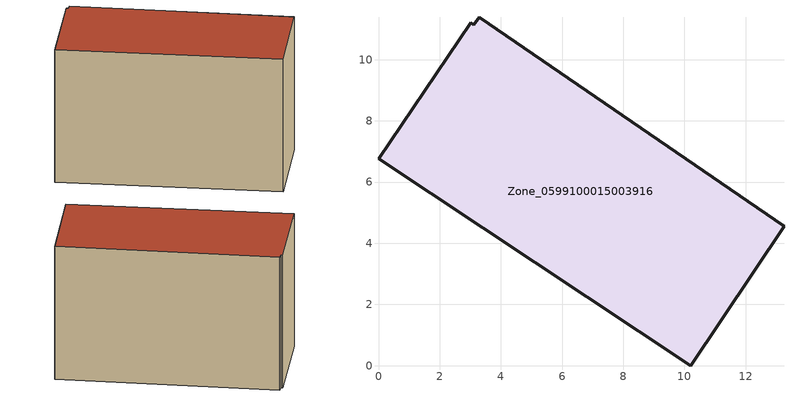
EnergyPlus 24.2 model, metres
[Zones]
Zone_0599100015003916
 floor ground (C_G): 3.01,11.21 3.12,11.14 3.29,11.38 13.26,4.55 10.21,0 0,6.76 z0.79
 wall outside (C_F): 10.21,0 13.26,4.55 3.29,11.38 3.12,11.14 3.01,11.21 0,6.76 10.21,0 z0.79:8.56
 roof outside (C_R): 3.12,11.14 3.01,11.21 0,6.76 10.21,0 13.26,4.55 3.29,11.38 z8.56
[BUILDING]
Pand.0599100015003916: North Axis=0; Terrain=City; Loads Convergence Tolerance Value=0.04; Temperature Convergence Tolerance Value=0.4; Solar Distribution=FullExterior; Maximum Number of Warmup Days=25; Minimum Number of Warmup Days=1
[Site:Location]
Rotterdam.The.Hague.AP_ZH_NLD Design_Conditions: Latitude=51.96; Longitude=4.45; Time Zone=1; Elevation=-4.5
[SITE:GROUNDTEMPERATURE:BUILDINGSURFACE]
18, 18, 18, 18, 18, 18, 18, 18, 18, 18, 18, 18
[MATERIAL] Thermal Absorptance=0.9; Solar Absorptance=0.7; Visible Absorptance=0.7
Name | Roughness | Thickness | Conductivity | Density | Specific Heat
G.TI.1975-1991 | MediumSmooth | 0.15 | 0.288461 | 540 | 1210
F.TI.1975-1991 | Rough | 0.3 | 0.230769 | 1920 | 840
R.TI.1975-1991 | MediumRough | 0.2 | 0.153846 | 1500 | 1000
[CONSTRUCTION]
C_G: G.TI.1975-1991
C_F: F.TI.1975-1991
C_R: R.TI.1975-1991
[ZONE]
Zone_0599100015003916: Type=1; Multiplier=1; Ceiling Height=Autocalculate; Volume=Autocalculate; Floor Area=autocalculate; Part of Total Floor Area=Yes
[ZONEINFILTRATION:DESIGNFLOWRATE]
Infil_Zone_0599100015003916: Zone or ZoneList or Space or SpaceList=Zone_0599100015003916; Schedule=AlwaysOn; Design Flow Rate Calculation Method=Flow/Area; Flow Rate per Floor Area=0.003; Constant Term Coefficient=1; Temperature Term Coefficient=0; Velocity Term Coefficient=0; Velocity Squared Term Coefficient=0
[HVACTEMPLATE:ZONE:IDEALLOADSAIRSYSTEM]
Zone_0599100015003916: Maximum Heating Supply Air Temperature=50; Minimum Cooling Supply Air Temperature=13; Maximum Heating Supply Air Humidity Ratio=0.0156; Minimum Cooling Supply Air Humidity Ratio=0.0077; Heating Limit=NoLimit; Cooling Limit=NoLimit; Dehumidification Control Type=ConstantSensibleHeatRatio; Cooling Sensible Heat Ratio=0.7; Dehumidification Setpoint=60; Humidification Control Type=None; Humidification Setpoint=30; Outdoor Air Method=None; Outdoor Air Flow Rate per Person=0.00944; Outdoor Air Flow Rate per Zone Floor Area=0; Outdoor Air Flow Rate per Zone=0; Demand Controlled Ventilation Type=None; Outdoor Air Economizer Type=NoEconomizer; Heat Recovery Type=None; Sensible Heat Recovery Effectiveness=0.7; Latent Heat Recovery Effectiveness=0.65
[ZONECONTROL:THERMOSTAT]
ThermostatControl_Zone_0599100015003916: Zone or ZoneList=Zone_0599100015003916; Control Type Schedule=DualSetpointControlType; Control 1=Thermostat_Zone_0599100015003916; Temperature Difference Between Cutout And Setpoint=0
[THERMOSTATSETPOINT:DUALSETPOINT]
Thermostat_Zone_0599100015003916: Heating Setpoint Temperature Schedule=HeatingSetpoint_Zone_0599100015003916; Cooling Setpoint Temperature Schedule=CoolingSetpoint_Zone_0599100015003916
[SCHEDULE:COMPACT]
HeatingSetpoint_Zone_0599100015003916: Through: 12/31, For: AllDays, Until: 24:00, 21
CoolingSetpoint_Zone_0599100015003916: Through: 12/31, For: AllDays, Until: 24:00, 24
DualSetpointControlType: Through: 12/31, For: AllDays, Until: 24:00, 4
AlwaysOn: Through: 12/31, For: AllDays, Until: 24:00, 1
